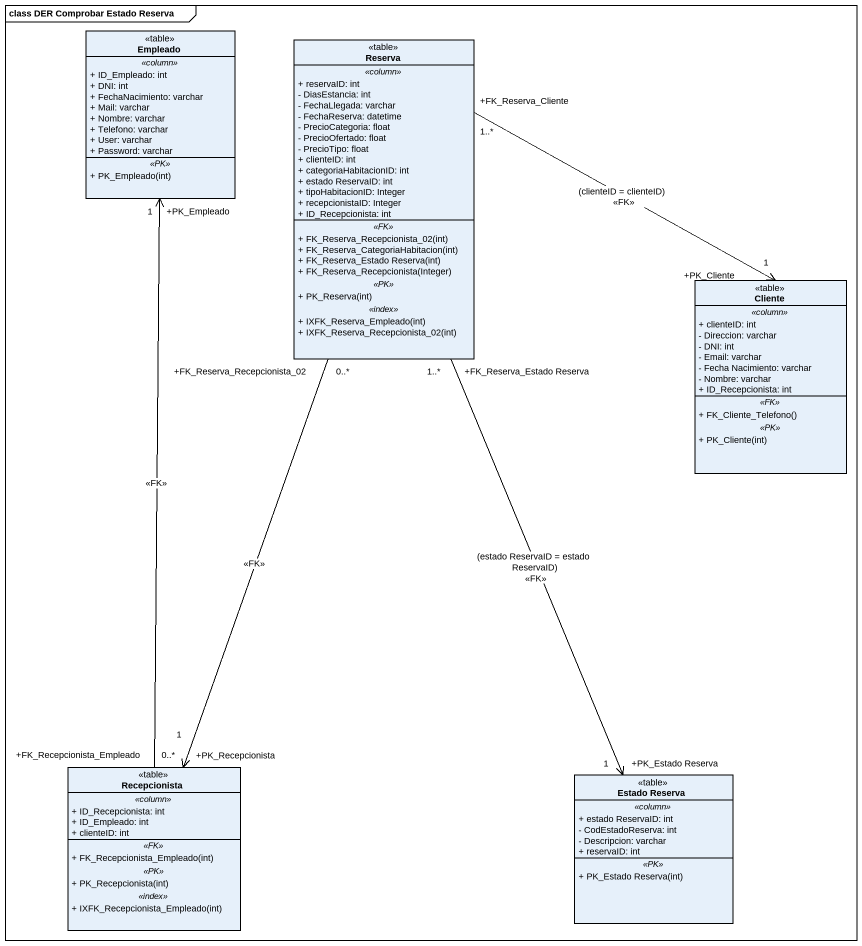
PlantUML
@startuml
mainframe class DER Comprobar Estado Reserva
hide circle
hide empty members
skinparam classAttributeIconSize 0
class Empleado <<table>> {
  .. <<column>> ..
  + ID_Empleado: int
  + DNI: int
  + FechaNacimiento: varchar
  + Mail: varchar
  + Nombre: varchar
  + Telefono: varchar
  + User: varchar
  + Password: varchar
  .. <<PK>> ..
  + PK_Empleado(int)
}
class Reserva <<table>> {
  .. <<column>> ..
  + reservaID: int
  - DiasEstancia: int
  - FechaLlegada: varchar
  - FechaReserva: datetime
  - PrecioCategoria: float
  - PrecioOfertado: float
  - PrecioTipo: float
  + clienteID: int
  + categoriaHabitacionID: int
  + estado ReservaID: int
  + tipoHabitacionID: Integer
  + recepcionistaID: Integer
  + ID_Recepcionista: int
  .. <<FK>> ..
  + FK_Reserva_Recepcionista_02(int)
  + FK_Reserva_CategoriaHabitacion(int)
  + FK_Reserva_Estado Reserva(int)
  + FK_Reserva_Recepcionista(Integer)
  .. <<PK>> ..
  + PK_Reserva(int)
  .. <<index>> ..
  + IXFK_Reserva_Empleado(int)
  + IXFK_Reserva_Recepcionista_02(int)
}
class Cliente <<table>> {
  .. <<column>> ..
  + clienteID: int
  - Direccion: varchar
  - DNI: int
  - Email: varchar
  - Fecha Nacimiento: varchar
  - Nombre: varchar
  + ID_Recepcionista: int
  .. <<FK>> ..
  + FK_Cliente_Telefono()
  .. <<PK>> ..
  + PK_Cliente(int)
}
class Recepcionista <<table>> {
  .. <<column>> ..
  + ID_Recepcionista: int
  + ID_Empleado: int
  + clienteID: int
  .. <<FK>> ..
  + FK_Recepcionista_Empleado(int)
  .. <<PK>> ..
  + PK_Recepcionista(int)
  .. <<index>> ..
  + IXFK_Recepcionista_Empleado(int)
}
class "Estado Reserva" as Estado_Reserva <<table>> {
  .. <<column>> ..
  + estado ReservaID: int
  - CodEstadoReserva: int
  - Descripcion: varchar
  + reservaID: int
  .. <<PK>> ..
  + PK_Estado Reserva(int)
}
Reserva "+FK_Reserva_Cliente\n1..*" -right-> "+PK_Cliente\n1" Cliente : (clienteID = clienteID)\n<<FK>>
Reserva "+FK_Reserva_Recepcionista_02\n0..*" --> "+PK_Recepcionista\n1" Recepcionista : <<FK>>
Reserva "+FK_Reserva_Estado Reserva\n1..*" --> "+PK_Estado Reserva\n1" Estado_Reserva : (estado ReservaID = estado ReservaID)\n<<FK>>
Recepcionista "+FK_Recepcionista_Empleado\n0..*" -up-> "+PK_Empleado\n1" Empleado : <<FK>>
@enduml
